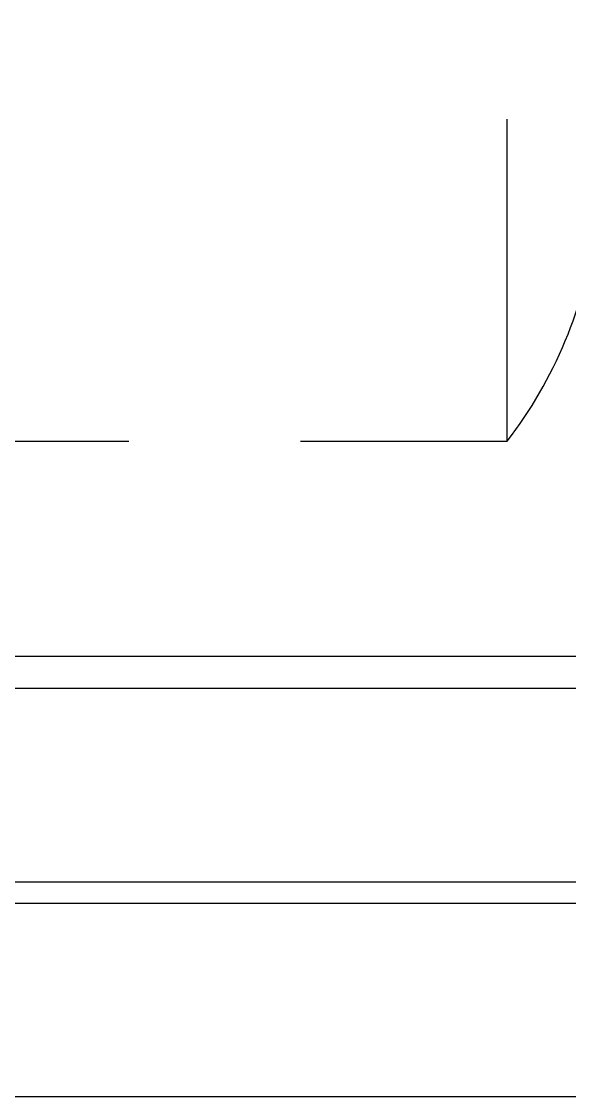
# Model space of a CAD drawing. Header units: millimetres. Extents: x 7294529 to 7346664, y 234399 to 276449.
# Drawn here: x 7311084 to 7311340, y 250404 to 250905 of the extents above; entities that cross this region are included whole.
import ezdxf
from ezdxf.xclip import XClip

# ---------------------------------------------------------------- set-up
doc = ezdxf.new("R2010")
doc.units = ezdxf.units.MM
doc.header["$LTSCALE"] = 100
doc.header["$XCLIPFRAME"] = 2
doc.linetypes.add('U-59C-EX$0$CEN', pattern=[62, 60, -1, 0, -1])
doc.linetypes.add('U-59C-EX$0$HID', pattern=[2.3, 1.5, -0.8])
for name, color, linetype in [('BP', 7, 'Continuous'), ('U-59C-EX$0$CEN', 1, 'U-59C-EX$0$CEN'), ('U-59C-EX$0$FIN', 5, 'Continuous'), ('U-59C-EX$0$FUR_미설치가구', 8, 'U-59C-EX$0$HID'), ('U-59C-EX$0$INSUL_line', 8, 'Continuous'), ('U-59C-EX$0$WAL', 3, 'Continuous')]:
    doc.layers.add(name, color=color, linetype=linetype)

# ---------------------------------------------------------------- blocks, each defined once
blk = doc.blocks.new('U-59C-EX$0$세탁기')
at = {"layer": 'U-59C-EX$0$FUR_미설치가구', "linetype": 'U-59C-EX$0$HID'}
for p, q in [((700, 786.12), (0, 786.12)), ((700, 0), (700, 786.12))]:
    blk.add_line(p, q, dxfattribs=at)
blk.add_arc((574.05, 622.95), 206.13, 52.3352, 82.4363, dxfattribs=at)
blk = doc.blocks.new('U-59C-EX')
at = {"layer": 'U-59C-EX$0$CEN'}
blk.add_line((3855, -515), (6395, -515), dxfattribs=at)
at = {"layer": 'U-59C-EX$0$FIN'}
blk.add_line((4200, -400), (6305, -400), dxfattribs=at)
at = {"layer": 'U-59C-EX$0$INSUL_line'}
for p, q in [((4065, -515), (6195, -515)), ((3975, -605), (6285, -605))]:
    blk.add_line(p, q, dxfattribs=at)
at = {"layer": 'U-59C-EX$0$WAL'}
for p, q in [((4165, -415), (6185, -415)), ((4075, -505), (6185, -505))]:
    blk.add_line(p, q, dxfattribs=at)
at = {"layer": 'U-59C-EX$0$FUR_미설치가구', "rotation": 270}
blk.add_blockref('U-59C-EX$0$세탁기', (4250, 400), dxfattribs=at)

msp = doc.modelspace()

# ---------------------------------------------------------------- block references
at = {"layer": 'BP'}
ref = msp.add_blockref('U-59C-EX', (7306274.36, 251009.38), dxfattribs=at)
XClip(ref).set_block_clipping_path([(12590, -7184.9999999999), (0, -7184.9999999999), (0, 300.0000000002), (4055.0000000028, 300.0000000099), (4055.0000000028, 1674.9999999992), (4320, 1674.9999999992), (4820, 2135.0000000001), (12590.0000000009, 2135.0000000001)])

doc.saveas('drawing.dxf')
